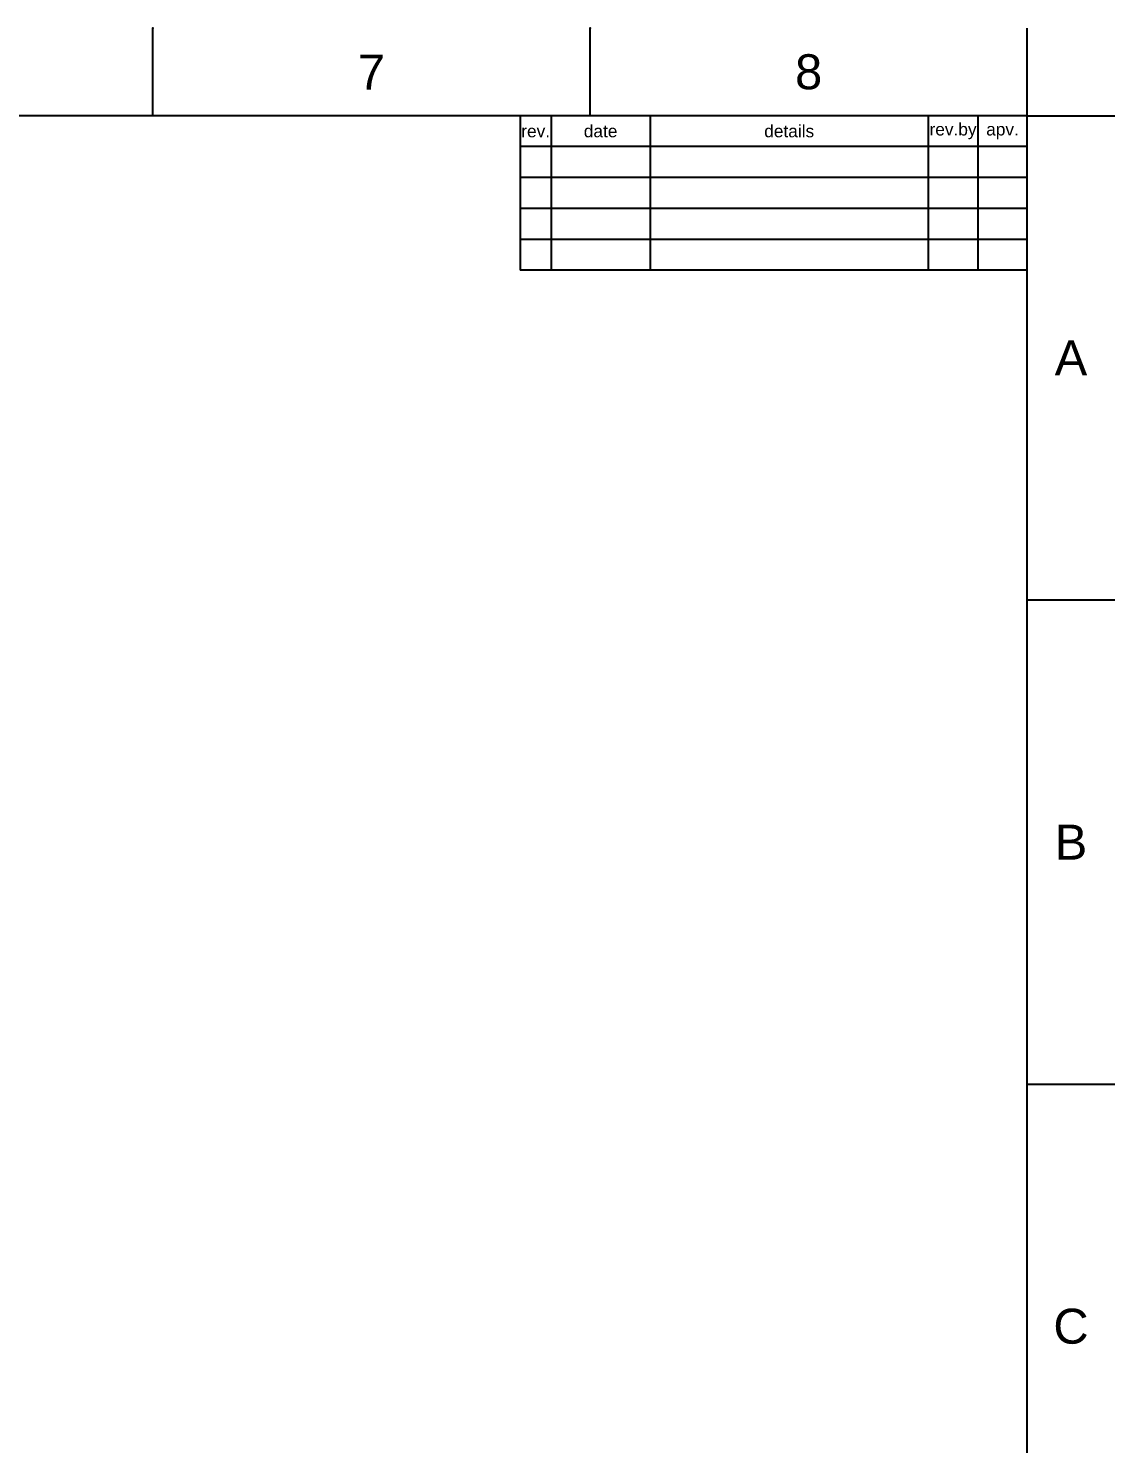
# Model space of a CAD drawing. Header units: millimetres. Extents: x 19562 to 20987, y -3943 to -2935.
# Drawn here: x 20565 to 20987, y -3484 to -2935 of the extents above; entities that cross this region are included whole.
import ezdxf

# ---------------------------------------------------------------- set-up
doc = ezdxf.new("R2010")
doc.units = ezdxf.units.MM
doc.header["$LTSCALE"] = 0.1
doc.layers.add('FORM', color=7, linetype='Continuous')
doc.layers.add('TEXT', color=2, linetype='Continuous')
doc.styles.get("Standard").update_dxf_attribs({"font": 'arial.ttf'})

msp = doc.modelspace()

# ---------------------------------------------------------------- linework, layer by layer
for p, q in [((20613.65, -2968.54), (20613.65, -2934.6)), ((20783.35, -2968.54), (20783.35, -2934.6)), ((20953.05, -2968.54), (20953.05, -2934.6)), ((20953.05, -2968.54), (19595.47, -2968.54)), ((20953.05, -3908.66), (20953.05, -2968.54)), ((20953.05, -2968.54), (20986.99, -2968.54)), ((20953.05, -3156.56), (20986.99, -3156.56)), ((20953.05, -3344.59), (20986.99, -3344.59))]:
    msp.add_line(p, q)
for p in [(20613.65, -2934.6), (20783.35, -2934.6), (20953.05, -3156.56), (20953.05, -3344.59)]:
    msp.add_point(p)
at = {"layer": 'FORM'}
for p, q in [((20756.25, -2968.54), (20756.25, -3028.54)), ((20768.25, -2968.54), (20768.25, -3028.54)), ((20806.65, -2968.54), (20806.65, -3028.54)), ((20914.65, -2968.54), (20914.65, -3028.54)), ((20933.85, -2968.54), (20933.85, -3028.54)), ((20953.05, -2980.54), (20756.25, -2980.54)), ((20953.05, -2992.54), (20756.25, -2992.54)), ((20953.05, -3004.54), (20756.25, -3004.54)), ((20953.05, -3016.54), (20756.25, -3016.54)), ((20953.05, -3028.54), (20756.25, -3028.54))]:
    msp.add_line(p, q, dxfattribs=at)

# ---------------------------------------------------------------- texts
at = {"char_height": 13.58, "attachment_point": 5}
for s, width, insert in [('7', 50, (20698.5, -2951.57)), ('8', 50, (20868.2, -2951.57)), ('A', 10, (20970.02, -3062.55)), ('B', 10, (20970.02, -3250.58)), ('C', 10, (20970.02, -3438.6))]:
    msp.add_mtext_dynamic_manual_height_columns(s, width=width, gutter_width=12.5, heights=[0], dxfattribs=dict(at, insert=insert))
at = {"layer": 'TEXT', "char_height": 4.8, "attachment_point": 5}
for s, width, insert in [('date', 16, (20787.45, -2974.54)), ('details', 45, (20860.65, -2974.54)), ('rev.by', 8, (20924.25, -2974.54)), ('apv.', 8, (20943.45, -2974.54)), ('rev.', 5, (20762.25, -2974.54))]:
    msp.add_mtext_dynamic_manual_height_columns(s, width=width, gutter_width=12.5, heights=[0], dxfattribs=dict(at, insert=insert))

doc.saveas('drawing.dxf')
